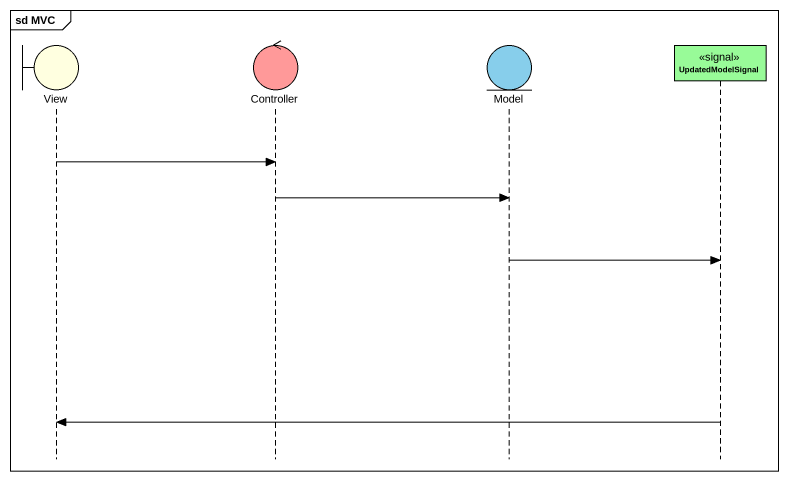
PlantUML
@startuml
mainframe sd MVC
hide footbox
boundary View #FFFFE0
control Controller #FF9999
entity Model #87CEEB
participant UpdatedModelSignal <<signal>> #98FB98

View -> Controller
Controller -> Model
Model -> UpdatedModelSignal
UpdatedModelSignal -> View
@enduml
